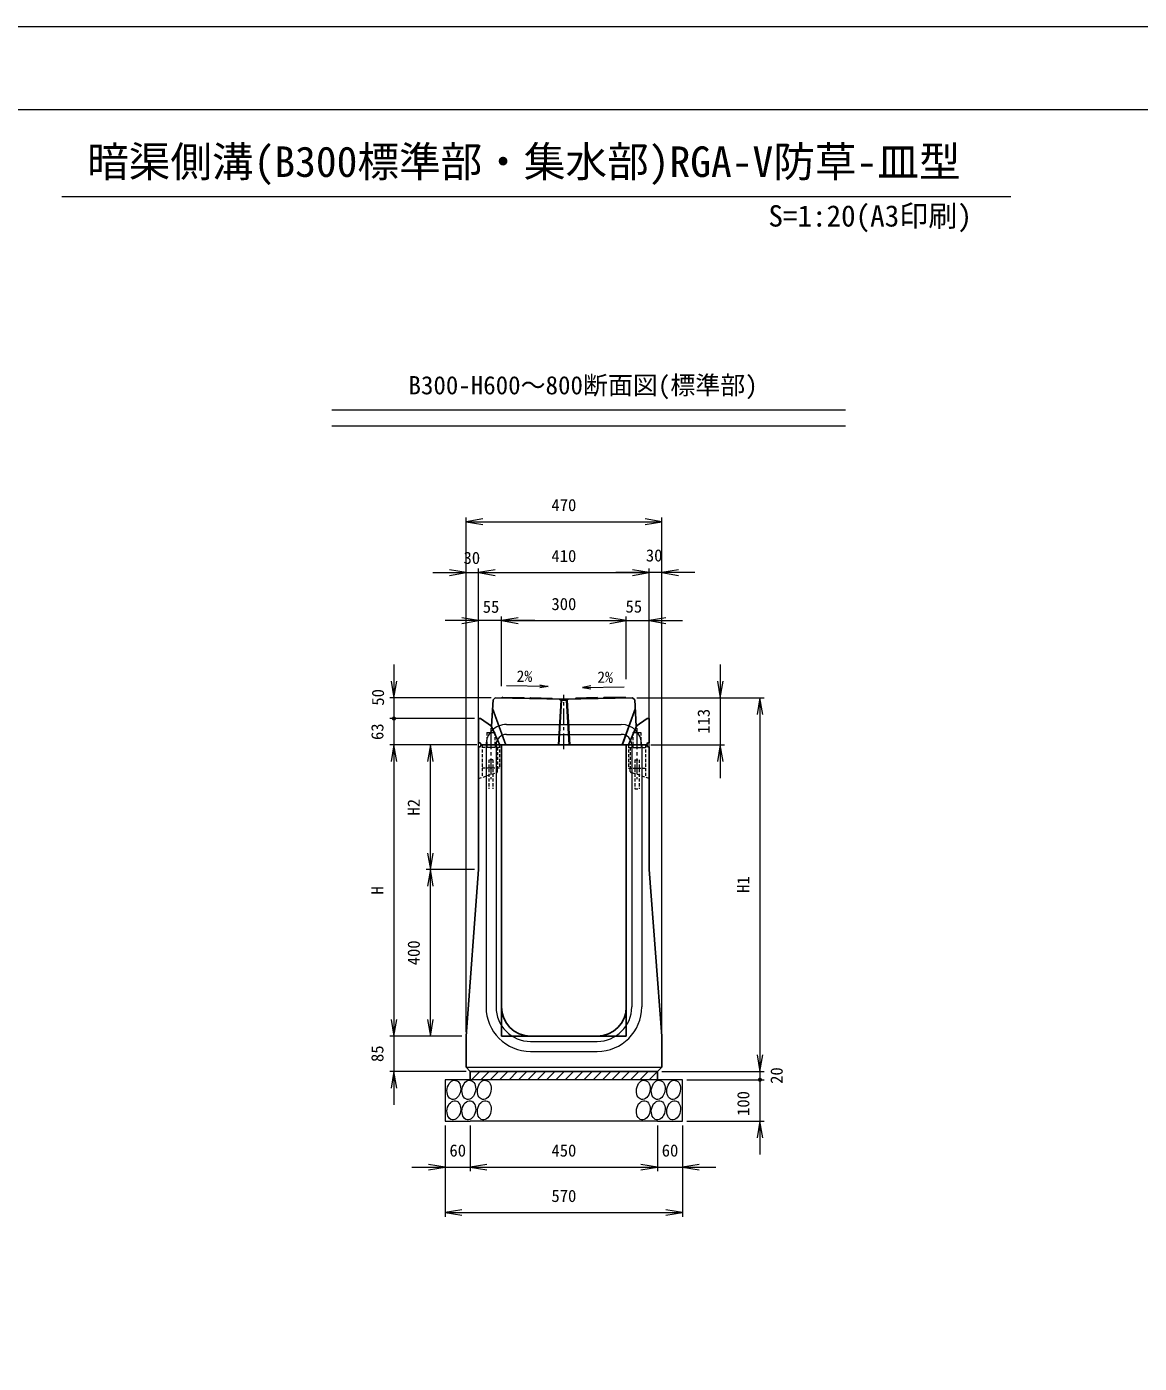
# Model space of a CAD drawing. Units: millimetres at full size, sheet at 1:20. Extents: x 0 to 8400, y 0 to 5940.
# Drawn here: x 3054 to 5727, y 2727 to 5940 of the extents above; entities that cross this region are included whole.
import ezdxf
from ezdxf.enums import TextEntityAlignment as Align

# ---------------------------------------------------------------- set-up
doc = ezdxf.new("R2010")
doc.units = ezdxf.units.MM
doc.header["$LTSCALE"] = 20
doc.linetypes.add('USER1', pattern=[0.5625, 0.375, -0.1875])
doc.linetypes.add('USER2', pattern=[3, 1.875, -0.375, 0.375, -0.375])
for name, color, linetype, lineweight in [('1', 7, 'Continuous', 9), ('ACC(細線）', 4, 'USER1', 13), ('CEN(細線）', 5, 'USER2', 13), ('CON2(細線）', 6, 'Continuous', 13), ('CON（太線）', 1, 'Continuous', 25), ('Defpoints_3', 7, 'Continuous', 25), ('DIM（細線）', 9, 'Continuous', 13), ('寸法線', 7, 'Continuous', 9), ('構造物-寸法', 7, 'Continuous', 9)]:
    doc.layers.add(name, color=color, linetype=linetype, lineweight=lineweight)
doc.styles.add('ＭＳ ゴシック', font='')
doc.styles.get('ＭＳ ゴシック').set_extended_font_data('MS Gothic')

# ---------------------------------------------------------------- blocks, each defined once
blk = doc.blocks.new('open_arrow')
at = {"color": 0, "linetype": 'Continuous', "lineweight": -2}
blk.add_lwpolyline([(7.5, 1.25), (0, 0), (7.5, -1.25)], dxfattribs=at)
blk = doc.blocks.new('filled_dot')
at = {"color": 0, "linetype": 'Continuous', "lineweight": -2, "const_width": 1.25}
blk.add_lwpolyline([(-0.625, 0, 1), (0.625, 0, 1)], format="xyb", close=True, dxfattribs=at)

msp = doc.modelspace()

# ---------------------------------------------------------------- linework, layer by layer
at = {"layer": '1'}
for p, q in [((3786.85, 5018.79), (5021.27, 5018.79)), ((3786.85, 4980.73), (5021.27, 4980.73))]:
    msp.add_line(p, q, dxfattribs=at)
at = {"layer": 'ACC(細線）'}
for p, q in [((4159.72, 4243.62), (4159.72, 4213.62)), ((4159.72, 4243.62), (4178.72, 4243.62)), ((4178.72, 4243.62), (4178.72, 4213.62)), ((4510.72, 4243.62), (4510.72, 4213.62)), ((4510.72, 4243.62), (4529.72, 4243.62)), ((4529.72, 4243.62), (4529.72, 4213.62)), ((4189.72, 4213.62), (4148.72, 4213.62)), ((4148.72, 4213.62), (4148.72, 4157.62)), ((4189.72, 4213.62), (4148.72, 4213.62)), ((4159.22, 4213.62), (4159.22, 4207.62)), ((4179.22, 4213.62), (4179.22, 4207.62)), ((4189.72, 4213.62), (4189.72, 4157.62)), ((4499.72, 4213.62), (4540.72, 4213.62)), ((4499.72, 4213.62), (4499.72, 4157.62)), ((4499.72, 4213.62), (4540.72, 4213.62)), ((4510.22, 4213.62), (4510.22, 4207.62)), ((4530.22, 4213.62), (4530.22, 4207.62)), ((4540.72, 4213.62), (4540.72, 4157.62)), ((4189.72, 4207.62), (4148.72, 4207.62)), ((4164.22, 4177.62), (4164.22, 4107.62)), ((4174.22, 4177.62), (4164.22, 4177.62)), ((4174.22, 4177.62), (4174.22, 4107.62)), ((4185.22, 4207.62), (4185.22, 4157.62)), ((4499.72, 4207.62), (4540.72, 4207.62)), ((4504.22, 4207.62), (4504.22, 4157.62)), ((4515.22, 4177.62), (4515.22, 4107.62)), ((4515.22, 4177.62), (4525.22, 4177.62)), ((4525.22, 4177.62), (4525.22, 4107.62)), ((4139.72, 4132.62), (4183.16, 4146.94)), ((4148.72, 4157.62), (4148.72, 4135.59)), ((4189.72, 4157.62), (4148.72, 4157.62)), ((4185.22, 4149.79), (4185.22, 4157.62)), ((4499.72, 4157.62), (4540.72, 4157.62)), ((4504.22, 4149.79), (4504.22, 4157.62)), ((4549.72, 4132.62), (4506.28, 4146.94)), ((4540.72, 4157.62), (4540.72, 4135.59)), ((4515.22, 4107.62), (4525.22, 4107.62))]:
    msp.add_line(p, q, dxfattribs=at)
for centre, start, end in [((4182.22, 4149.79), 288.24585, 0), ((4507.22, 4149.79), 180, 251.75415)]:
    msp.add_arc(centre, 3, start, end, dxfattribs=at)
at = {"layer": 'CEN(細線）'}
for p, q in [((4344.72, 4203.62), (4344.72, 4333.62)), ((4169.22, 4253.62), (4169.22, 4203.62)), ((4520.22, 4253.62), (4520.22, 4203.62)), ((4169.22, 4240.86), (4169.22, 4131.27)), ((4520.22, 4240.86), (4520.22, 4131.27))]:
    msp.add_line(p, q, dxfattribs=at)
at = {"layer": 'CON2(細線）'}
for p, q in [((4197.72, 4328.49), (4195.72, 4326.53)), ((4197.72, 4328.49), (4248.72, 4327.49)), ((4248.72, 4327.49), (4250.72, 4325.45)), ((4264.73, 4327.18), (4262.72, 4325.22)), ((4264.73, 4327.18), (4315.72, 4326.19)), ((4315.72, 4326.19), (4317.72, 4324.15)), ((4373.72, 4326.19), (4371.72, 4324.15)), ((4424.71, 4327.18), (4373.71, 4326.19)), ((4424.72, 4327.18), (4426.72, 4325.22)), ((4440.72, 4327.49), (4438.72, 4325.45)), ((4491.72, 4328.49), (4440.71, 4327.49)), ((4491.72, 4328.49), (4493.72, 4326.53)), ((4206.72, 4262.62), (4482.72, 4262.62)), ((4157.72, 4213.62), (4157.72, 3583.62)), ((4181.72, 4213.62), (4181.72, 3583.62)), ((4206.72, 4238.62), (4482.72, 4238.62)), ((4507.72, 4213.62), (4507.72, 3583.62)), ((4531.72, 4213.62), (4531.72, 3583.62)), ((4264.72, 3500.62), (4424.72, 3500.62)), ((4264.72, 3476.62), (4424.72, 3476.62)), ((4109.72, 3438.62), (4579.72, 3438.62))]:
    msp.add_line(p, q, dxfattribs=at)
for centre, radius, start, end in [((4206.72, 4213.62), 49, 90, 180.00009), ((4482.72, 4213.62), 49, 0, 90), ((4206.72, 4213.62), 25, 90, 180.00009), ((4482.72, 4213.62), 25, 0, 90), ((4264.72, 3583.62), 107, 180.00009, 270), ((4264.72, 3583.62), 83, 180.00009, 270), ((4424.72, 3583.62), 107, 270, 0), ((4424.72, 3583.62), 83, 270, 0)]:
    msp.add_arc(centre, radius, start, end, dxfattribs=at)
at = {"layer": 'CON（太線）'}
for p, q in [((4174.44, 4321.94), (4170.78, 4258.6)), ((4174.44, 4321.94), (4179.54, 4326.84)), ((4179.54, 4326.84), (4344.72, 4323.62)), ((4509.91, 4326.84), (4344.72, 4323.62)), ((4515.01, 4321.94), (4509.91, 4326.84)), ((4515.01, 4321.94), (4518.67, 4258.6)), ((4139.72, 4276.84), (4139.72, 4218.62)), ((4139.72, 4276.84), (4144.72, 4276.84)), ((4144.72, 4276.84), (4170.78, 4258.6)), ((4544.72, 4276.84), (4518.67, 4258.6)), ((4544.72, 4276.84), (4549.72, 4276.84)), ((4549.72, 4218.62), (4549.72, 4276.84)), ((4143.72, 4218.62), (4139.72, 4218.62)), ((4143.72, 4218.62), (4145.72, 4213.62)), ((4145.72, 4213.62), (4143.72, 4208.62)), ((4145.72, 4213.62), (4543.72, 4213.62)), ((4145.72, 4213.62), (4194.72, 4213.62)), ((4145.72, 4213.62), (4194.72, 4213.62)), ((4194.72, 4213.62), (4194.72, 3583.62)), ((4494.72, 4213.62), (4494.72, 3583.62)), ((4494.72, 4213.62), (4543.72, 4213.62)), ((4494.72, 4213.62), (4543.72, 4213.62)), ((4545.72, 4218.62), (4543.72, 4213.62)), ((4545.72, 4218.62), (4543.72, 4213.62)), ((4543.72, 4213.62), (4545.72, 4208.62)), ((4545.72, 4218.62), (4549.72, 4218.62)), ((4545.72, 4218.62), (4549.72, 4218.62)), ((4139.72, 4208.62), (4139.72, 3913.62)), ((4143.72, 4208.62), (4139.72, 4208.62)), ((4545.72, 4208.62), (4549.72, 4208.62)), ((4549.72, 3913.62), (4549.72, 4208.62)), ((4139.72, 3913.62), (4109.72, 3513.62)), ((4549.72, 3913.62), (4579.72, 3513.62)), ((4109.72, 3438.62), (4109.72, 3513.62)), ((4424.72, 3513.62), (4264.72, 3513.62)), ((4579.72, 3438.62), (4579.72, 3513.62)), ((4109.72, 3438.62), (4119.72, 3428.62)), ((4579.72, 3438.62), (4569.72, 3428.62)), ((4119.72, 3428.62), (4569.72, 3428.62)), ((4119.72, 3428.62), (4119.72, 3408.62)), ((4569.72, 3428.62), (4569.72, 3408.62))]:
    msp.add_line(p, q, dxfattribs=at)
at = {"layer": 'CON（太線）', "color": 2}
for p, q in [((4170.98, 4262.12), (4169.26, 4259.66)), ((4518.46, 4262.12), (4520.18, 4259.66))]:
    msp.add_line(p, q, dxfattribs=at)
at = {"layer": 'CON（太線）'}
for centre, start, end in [((4264.72, 3583.62), 180.00004, 270), ((4424.72, 3583.62), 270, 0)]:
    msp.add_arc(centre, 70, start, end, dxfattribs=at)
at = {"layer": 'Defpoints_3'}
for p, q in [((4194.72, 3583.62), (4194.72, 3513.62)), ((4494.72, 3583.62), (4494.72, 3513.62)), ((4264.72, 3513.62), (4194.72, 3513.62)), ((4424.72, 3513.62), (4494.72, 3513.62))]:
    msp.add_line(p, q, dxfattribs=at)
at = {"layer": 'DIM（細線）'}
for p, q in [((4306.76, 4353.88), (4206.78, 4355.78)), ((4306.76, 4353.88), (4286.71, 4350.92)), ((4286.83, 4357.59), (4306.76, 4353.88)), ((4409.59, 4355.24), (4389.65, 4351.53)), ((4389.65, 4351.53), (4489.64, 4353.44)), ((4389.65, 4351.53), (4409.71, 4348.58))]:
    msp.add_line(p, q, dxfattribs=at)
at = {"layer": '寸法線'}
for p, q in [((4139.72, 4286.84), (4139.72, 4637.76)), ((4139.72, 4627.76), (4549.72, 4627.76)), ((4549.72, 4334.12), (4549.72, 4637.76)), ((4274.72, 4512.29), (4059.72, 4512.29)), ((4139.72, 4286.84), (4139.72, 4522.29)), ((4194.72, 4355.09), (4194.72, 4522.29)), ((4194.72, 4382.95), (4194.72, 4522.29)), ((4194.72, 4512.29), (4494.72, 4512.29)), ((4414.72, 4512.29), (4629.72, 4512.29)), ((4494.72, 4371.6), (4494.72, 4522.29)), ((4494.72, 4371.6), (4494.72, 4522.29)), ((4549.72, 4286.84), (4549.72, 4522.29)), ((4720.48, 4406.84), (4720.48, 4133.62)), ((4179.72, 4326.84), (4179.72, 4326.84)), ((4519.91, 4326.84), (4730.48, 4326.84)), ((4129.72, 4276.84), (3926.47, 4276.84)), ((3936.47, 4276.84), (3936.47, 4133.62)), ((4135.72, 4213.62), (3926.47, 4213.62)), ((4135.72, 4213.62), (3926.47, 4213.62)), ((3936.47, 4213.62), (3936.47, 3513.62)), ((4135.72, 4213.62), (4013.86, 4213.62)), ((4023.86, 3913.62), (4023.86, 4213.62)), ((4553.72, 4213.62), (4730.48, 4213.62)), ((4129.72, 3913.62), (4013.86, 3913.62)), ((4129.72, 3913.62), (4013.86, 3913.62)), ((4023.86, 3513.62), (4023.86, 3913.62)), ((4099.72, 3513.62), (3926.47, 3513.62)), ((4099.72, 3513.62), (4013.86, 3513.62))]:
    msp.add_line(p, q, dxfattribs=at)
at = {"layer": '構造物-寸法'}
for p, q in [((3138.18, 5531.78), (5418.27, 5531.78)), ((4109.72, 4336.84), (4109.72, 4760.13)), ((4579.72, 4336.84), (4579.72, 4760.13)), ((4109.72, 4750.13), (4579.72, 4750.13)), ((4029.72, 4627.76), (4219.72, 4627.76)), ((4109.72, 3523.62), (4109.72, 4637.76)), ((4139.72, 3923.62), (4139.72, 4637.76)), ((4659.72, 4627.76), (4469.72, 4627.76)), ((4549.72, 3923.62), (4549.72, 4637.76)), ((4579.72, 3523.62), (4579.72, 4637.76)), ((3936.47, 4406.84), (3936.47, 4196.84)), ((4169.72, 4326.84), (3926.47, 4326.84)), ((4337.22, 4320.77), (4330.72, 4213.61)), ((4339.22, 4320.65), (4332.73, 4213.62)), ((4334.22, 4323.83), (4337.22, 4320.77)), ((4337.22, 4320.77), (4352.4, 4320.77)), ((4350.4, 4320.65), (4356.72, 4213.62)), ((4355.4, 4323.83), (4352.4, 4320.77)), ((4352.4, 4320.77), (4358.72, 4213.61)), ((4519.91, 4326.84), (4825.7, 4326.84)), ((4815.7, 4326.84), (4815.7, 3428.62)), ((4129.72, 4276.84), (3926.47, 4276.84)), ((4173.13, 4299.32), (4204.18, 4213.62)), ((4173.28, 4301.85), (4205.24, 4213.62)), ((4516.17, 4301.85), (4484.2, 4213.62)), ((4516.31, 4299.32), (4485.27, 4213.62)), ((4169.26, 4259.66), (4189.74, 4213.62)), ((4170.79, 4258.69), (4190.84, 4213.62)), ((4518.66, 4258.69), (4498.79, 4214.03)), ((4520.18, 4259.66), (4499.7, 4213.62)), ((3936.47, 3593.62), (3936.47, 3348.62)), ((4099.72, 3513.62), (3926.47, 3513.62)), ((4815.7, 3508.62), (4815.7, 3328.62)), ((4109.72, 3428.62), (3926.47, 3428.62)), ((4119.72, 3408.62), (4059.72, 3408.62)), ((4059.72, 3408.62), (4059.72, 3308.62)), ((4119.72, 3427.73), (4120.61, 3428.62)), ((4569.72, 3408.62), (4119.72, 3408.62)), ((4123.06, 3408.62), (4143.06, 3428.62)), ((4145.51, 3408.62), (4165.51, 3428.62)), ((4167.96, 3408.62), (4187.96, 3428.62)), ((4190.41, 3408.62), (4210.41, 3428.62)), ((4212.86, 3408.62), (4232.86, 3428.62)), ((4235.31, 3408.62), (4255.31, 3428.62)), ((4257.76, 3408.62), (4277.76, 3428.62)), ((4280.21, 3408.62), (4300.21, 3428.62)), ((4302.67, 3408.62), (4322.67, 3428.62)), ((4325.12, 3408.62), (4345.12, 3428.62)), ((4347.57, 3408.62), (4367.57, 3428.62)), ((4370.02, 3408.62), (4390.02, 3428.62)), ((4392.47, 3408.62), (4412.47, 3428.62)), ((4414.92, 3408.62), (4434.92, 3428.62)), ((4437.37, 3408.62), (4457.37, 3428.62)), ((4459.82, 3408.62), (4479.82, 3428.62)), ((4482.27, 3408.62), (4490.32, 3416.67)), ((4490.32, 3416.67), (4502.27, 3428.62)), ((4504.72, 3408.62), (4524.72, 3428.62)), ((4527.17, 3408.62), (4547.17, 3428.62)), ((4549.62, 3408.62), (4569.62, 3428.62)), ((4629.72, 3408.62), (4569.72, 3408.62)), ((4579.72, 3428.62), (4825.7, 3428.62)), ((4579.72, 3428.62), (4825.7, 3428.62)), ((4629.72, 3308.62), (4629.72, 3408.62)), ((4639.72, 3408.62), (4825.7, 3408.62)), ((4639.72, 3408.62), (4825.7, 3408.62)), ((4815.7, 3408.62), (4815.7, 3228.62)), ((4059.72, 3308.62), (4119.72, 3308.62)), ((4059.72, 3298.62), (4059.72, 3188.46)), ((4059.72, 3298.62), (4059.72, 3079.31)), ((4569.72, 3308.62), (4119.72, 3308.62)), ((4119.72, 3298.62), (4119.72, 3188.46)), ((4119.72, 3298.62), (4119.72, 3188.46)), ((4569.72, 3308.62), (4629.72, 3308.62)), ((4569.72, 3298.62), (4569.72, 3188.46)), ((4569.72, 3298.62), (4569.72, 3188.46)), ((4629.72, 3298.62), (4629.72, 3188.46)), ((4629.72, 3298.62), (4629.72, 3079.31)), ((4639.72, 3308.62), (4825.7, 3308.62)), ((3979.72, 3198.46), (4199.72, 3198.46)), ((4119.72, 3198.46), (4569.72, 3198.46)), ((4489.72, 3198.46), (4709.72, 3198.46)), ((4059.72, 3089.31), (4629.72, 3089.31))]:
    msp.add_line(p, q, dxfattribs=at)
at = {"layer": '構造物-寸法', "color": 5}
for p, q in [((4173.28, 4301.85), (4205.24, 4213.62)), ((4516.17, 4301.85), (4484.2, 4213.62)), ((4499.7, 4213.62), (4520.18, 4259.66))]:
    msp.add_line(p, q, dxfattribs=at)
at = {"layer": '構造物-寸法', "color": 2}
msp.add_lwpolyline([(0, 5940), (0, 0), (8400, 0), (8400, 5940)], close=True, dxfattribs=at)
at = {"layer": '構造物-寸法'}
msp.add_lwpolyline([(200, 5740), (200, 200), (8200, 200), (8200, 5740)], close=True, dxfattribs=at)
for centre in [(4080.31, 3384.2), (4116.31, 3384.2), (4153.31, 3384.2), (4535.31, 3384.2), (4571.31, 3384.2), (4608.31, 3384.2), (4080.31, 3335.2), (4116.31, 3335.2), (4153.31, 3335.2), (4535.31, 3335.2), (4571.31, 3335.2), (4608.31, 3335.2)]:
    msp.add_ellipse(centre, major_axis=(-4.13, -22.89), ratio=0.698644, dxfattribs=at)

# ---------------------------------------------------------------- block references
at = {"layer": '寸法線', "xscale": 5.33, "yscale": 5.33}
for p in [(4139.72, 4627.76), (4194.72, 4512.29), (4194.72, 4512.29), (4549.72, 4512.29)]:
    msp.add_blockref('open_arrow', p, dxfattribs=at)
at = {"layer": '寸法線'}
for name, p, xscale, yscale, rotation in [('open_arrow', (4549.72, 4627.76), 5.33, 5.33, 180), ('open_arrow', (4139.72, 4512.29), 5.33, 5.33, 180), ('open_arrow', (4494.72, 4512.29), 5.33, 5.33, 180), ('open_arrow', (4494.72, 4512.29), 5.33, 5.33, 180), ('open_arrow', (4720.48, 4326.84), 5.33, 5.33, 90), ('filled_dot', (3936.47, 4276.84), 4, 4, 270), ('open_arrow', (3936.47, 4213.62), 5.33, 5.33, 270), ('open_arrow', (3936.47, 4213.62), 5.33, 5.33, 270), ('open_arrow', (4023.86, 4213.62), 5.33, 5.33, 270), ('open_arrow', (4720.48, 4213.62), 5.33, 5.33, 270), ('open_arrow', (4023.86, 3913.62), 5.33, 5.33, 90), ('open_arrow', (4023.86, 3913.62), 5.33, 5.33, 270), ('open_arrow', (3936.47, 3513.62), 5.33, 5.33, 90), ('open_arrow', (4023.86, 3513.62), 5.33, 5.33, 90)]:
    msp.add_blockref(name, p, dxfattribs=dict(at, xscale=xscale, yscale=yscale, rotation=rotation))
at = {"layer": '構造物-寸法', "xscale": 5.33, "yscale": 5.33}
for p in [(4109.72, 4750.13), (4139.72, 4627.76), (4579.72, 4627.76), (4119.72, 3198.46), (4119.72, 3198.46), (4629.72, 3198.46), (4059.72, 3089.31)]:
    msp.add_blockref('open_arrow', p, dxfattribs=at)
at = {"layer": '構造物-寸法'}
for name, p, xscale, yscale, rotation in [('open_arrow', (4579.72, 4750.13), 5.33, 5.33, 180), ('open_arrow', (4109.72, 4627.76), 5.33, 5.33, 180), ('open_arrow', (4549.72, 4627.76), 5.33, 5.33, 180), ('open_arrow', (3936.47, 4326.84), 5.33, 5.33, 90), ('open_arrow', (4815.7, 4326.84), 5.33, 5.33, 270), ('filled_dot', (3936.47, 4276.84), 4, 4, 270), ('open_arrow', (3936.47, 3513.62), 5.33, 5.33, 90), ('open_arrow', (4815.7, 3428.62), 5.33, 5.33, 90), ('open_arrow', (4815.7, 3428.62), 5.33, 5.33, 90), ('open_arrow', (3936.47, 3428.62), 5.33, 5.33, 270), ('filled_dot', (4815.7, 3408.62), 4, 4, 270), ('filled_dot', (4815.7, 3408.62), 4, 4, 270), ('open_arrow', (4815.7, 3308.62), 5.33, 5.33, 270), ('open_arrow', (4059.72, 3198.46), 5.33, 5.33, 180), ('open_arrow', (4569.72, 3198.46), 5.33, 5.33, 180), ('open_arrow', (4569.72, 3198.46), 5.33, 5.33, 180), ('open_arrow', (4629.72, 3089.31), 5.33, 5.33, 180)]:
    msp.add_blockref(name, p, dxfattribs=dict(at, xscale=xscale, yscale=yscale, rotation=rotation))

# ---------------------------------------------------------------- texts
at = {"layer": '寸法線', "style": 'ＭＳ ゴシック'}
for s, height, p in [('暗渠側溝(B300標準部・集水部)RGA-V防草-皿型', 73.31, (3199.25, 5556.94)), ('S=1:20(A3印刷)', 51.32, (4836.15, 5444.15)), ('B300-H600～800断面図(標準部)', 43.99, (3971.39, 5043.01))]:
    msp.add_text(s, height=height, dxfattribs=at).set_placement(p, align=Align.BOTTOM_LEFT)
for s, p in [('410', (4344.72, 4667.76)), ('300', (4344.72, 4552.29)), ('55', (4169.72, 4545.73)), ('55', (4512.73, 4546.15))]:
    msp.add_text(s, height=29.33, dxfattribs=at).set_placement(p, align=Align.MIDDLE_CENTER)
for p in [(4249.89, 4356.84), (4443.75, 4354.49)]:
    msp.add_text('2%', height=27.49, dxfattribs=at).set_placement(p, align=Align.BOTTOM_CENTER)
for s, p in [('113', (4680.48, 4270.23)), ('63', (3896.47, 4245.23)), ('H2', (3983.86, 4063.62)), ('H', (3896.47, 3863.62)), ('400', (3983.86, 3713.62))]:
    msp.add_text(s, height=29.33, rotation=90, dxfattribs=at).set_placement(p, align=Align.MIDDLE_CENTER)
at = {"layer": '構造物-寸法', "style": 'ＭＳ ゴシック'}
for s, p in [('470', (4344.72, 4790.13)), ('30', (4123.52, 4663.16)), ('30', (4561.59, 4669.07)), ('60', (4089.72, 3238.46)), ('450', (4344.72, 3238.46)), ('60', (4599.72, 3238.46)), ('570', (4344.72, 3129.31))]:
    msp.add_text(s, height=29.33, dxfattribs=at).set_placement(p, align=Align.MIDDLE_CENTER)
for s, p in [('50', (3897.92, 4327.8)), ('H1', (4775.7, 3877.73)), ('85', (3896.47, 3471.12)), ('20', (4855.7, 3418.62)), ('100', (4775.7, 3351.36))]:
    msp.add_text(s, height=29.33, rotation=90, dxfattribs=at).set_placement(p, align=Align.MIDDLE_CENTER)

doc.saveas('drawing.dxf')
